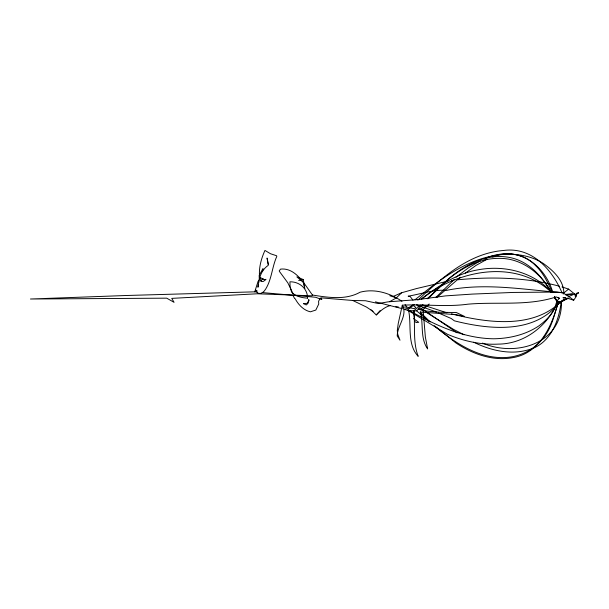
<?xml version="1.0" encoding="UTF-8"?>
<svg xmlns="http://www.w3.org/2000/svg" width="609" height="609" viewBox="0 0 609 609"><rect width="100%" height="100%" fill="white"/><g stroke="black" fill="none" stroke-linecap="round" stroke-linejoin="round"><path stroke-width="0.91" d="M258.772 282.698C259.404 276.022 262.426 269.247 268.272 265.326L267.062 258.018L268.333 264.177M413.93 312.957L414.006 310.62M258.795 280.3L257.942 287.227L258.437 284.51M561.46 301.31C562.708 343.773 515.785 357.43 482.503 343.08M402.305 305.2L398.225 323.585L397.296 330.558L397.738 334.227L399.984 340.218L397.22 335.985C397.235 325.571 408.053 315.241 402.305 305.2C424.427 303.998 445.955 307.202 467.948 304.18C497.317 301.622 527.706 306.281 556.184 296.933L559.412 298.281C555.416 301.326 556.162 306.632 553.49 310.43C549.95 316.589 544.758 321.537 539.094 325.739C525.773 334.752 509.581 338.535 493.648 338.779C462.711 338.383 434.187 324.582 407.809 309.676L414.28 304.667M262.532 271.568L263.012 268.44L259.168 275.458L259.312 279.767M563.995 299.042L561.155 302.072C558.765 322.252 549.6 344.861 527.653 350.008C509.535 355.077 490.192 350.282 473.695 342.205M576.221 295.997L577.043 292.998L578.55 292.548L578.344 293.424L576.609 293.82M401.97 301.31C389.905 293.02 374.543 288.331 360.056 292.229C345.592 300.321 328.175 297.527 312.486 295.038L311.884 295.822L257.348 293.774L171.746 298.38L174.083 302.346L166.721 298.166L30.45 299.011L126.451 295.494L254.745 291.833L258.132 281.191M260.325 277.552L261.154 281.472L262.989 281.548C263.53 281.571 267.328 278.26 265.417 279.668L263.636 279.485L260.104 277.384M560.508 303.115L561.003 301.661M554.403 296.591L558.011 302.97C551.693 326.645 539.391 353.7 512.078 357.772C492.239 361.236 472.219 353.821 455.89 342.928L434.948 326.188M554.548 298.227L558.339 302.14C554.205 314.762 551.739 328.693 542.436 339.007C534.489 348.736 522.857 355.207 510.449 357.041C481.445 361.015 455.38 343.278 434.141 325.724M563.249 294.086L563.835 292.899L568.608 289.108L574.18 293.652M320.212 298.166L318.591 301.28L318.72 304.074L315.835 310.057L310.4 311.816C303.564 310.308 298.372 304.69 295.167 298.745M556.786 304.843L558.011 302.97L561.155 302.072L568.113 298.098L561.978 300.8L568.973 298.151M565.533 297.527L562.96 297.732L568.471 298.577L573.693 300.229L576.183 296.583L574.873 293.934L568.083 296.758M454.329 279.386L436.036 297.299M370.706 309.555L376.271 314.952L380.092 310.613M559.793 301.897C535.517 334.486 489.255 329.69 454.398 320.836L451.178 318.484L438.244 312.897M412.887 304.896L407.809 308.352L404.17 309.281L408.662 310.628L416.663 310.856L422.258 304.919M428.15 298.676L440.041 286.755M417.858 300.13C442.012 277.773 468.93 253.192 503.422 250.497C531.863 246.5 552.066 269.429 562.16 293.089M561.704 300.945C533.339 329.629 486.751 322.831 451.376 313.856M420.857 305.063L413.8 310.757C415.429 325.861 412.666 341.961 418.185 356.326C406.911 344.351 411.654 325.602 408.662 310.628M376.271 314.952C380.267 311.062 384.591 306.989 390.125 305.604L402.541 308.733M389.699 301.683L396.429 297.847L401.613 292.762L416.487 288.575L447.988 281.13M427.168 298.813L449.297 278.382C463.266 267.206 480.181 258.3 498.497 258.376C521.281 257.759 541.013 273.205 551.533 292.487M429.178 303.982L427.807 305.307L419.791 309.227L418.581 309.174L423.08 310.674L431.096 311.511L440.071 312.265L456.438 312.562L464.256 316.292L455.509 314.594L420.081 312.044L430.121 321.91M437.049 297.306L460.29 277.24M260.66 280.962L263.179 278.64M442.065 284.814C460.282 267.366 485.114 251.723 511.354 257.851C529.427 262.045 542.353 276.684 550.993 292.305M456.012 277.262L468.222 267.975L480.212 260.888M419.791 309.227L422.966 309.463L428.766 304.744M414.973 299.803C439.728 279.668 466.806 258.642 499.586 254.859C514.529 253.085 530.279 255.171 543.167 263.362C552.896 270.35 563.683 279.988 563.835 292.899M465.329 273.129L475.888 265.494L487.139 259.175M421.519 299.232C438.297 285.948 456.704 273.411 478.24 269.779C504.534 264.9 533.697 271.941 551.716 292.533M421.222 299.027C457.42 270.297 515.031 258.117 551.693 292.564M257.006 290.371L254.745 291.833L257.485 292.092M393.307 296.385L401.613 292.762M484.018 259.023C500.628 250.977 522.629 251.426 535.737 265.775C543.426 273.03 547.91 282.896 552.393 292.29M492.651 256.952C519.705 245.655 545.573 266.734 552.766 292.335M298.676 280.521L303.274 279.561L304.774 288.597L303.495 282.515L296.849 276.874L303.274 279.561M558.339 302.14L557.73 302.247C547.483 325.845 524.692 343.963 498.299 344.115C480.935 345.021 463.289 341.055 447.486 334.288L407.946 310.369M451.49 280.582L453.309 280.338M457.762 279.79C491.669 276.562 526.389 277.384 559.443 286.207M565.632 294.421L572.78 293.728M569.369 294.436L572.125 294.33M402.496 307.119L406.667 307.065L414.196 308.679L415.977 307.515L413.168 305.452M565.472 294.779L568.821 294.908M262.243 292.579L315.576 297.253L321.301 299.4L321.864 299.4L320.928 297.839L352.771 300.481L365.507 300.739L378.288 303.548L388.131 301.836L417.873 299.598L445.666 295.875L472.363 294.086L513.098 292.442L556.938 292.046L562.686 292.739L568.935 296.499L573.693 300.229M395.743 306.73L398.271 306.875M562.32 292.708C524.09 289.686 485.571 282.553 447.31 290.204L446.96 290.409C434.05 289.199 420.956 294.094 408.167 296.164L410.306 296.705L413.001 300.229M554.632 296.659L556.527 300.975L561.155 302.072M375.426 301.866L390.125 305.604M446.892 312.775L422.471 304.858M562 286.923L568.608 289.108M389.79 295.7L396.429 297.847M352.771 300.481L366.542 307.103L373.104 311.443M436.645 312.158L416.548 304.736L418.292 306.456M464.058 334.79L453.454 329.332L426.285 312.348M457.054 332.796L422.966 309.463M413.481 318.583L418.741 322.336L416.137 322.504L414.737 321.445L413.937 313.764M557.996 297.299L559.412 298.281M416.663 310.856L429.094 321.544M556.527 300.975L558.011 302.97M405.099 304.622L406.645 306.951M312.486 295.038C304.675 284.707 295.845 267.458 280.604 269.102L279.219 270.822L279.47 271.492L287.844 282.865L293.051 293.705M554.403 297.002L557.258 301.493M292.868 295.327L294.634 298.509M255.574 289.503L256.381 291.498L258.292 293.332C263.316 294.634 266.08 288.597 267.831 285.027C271.957 275.862 272.672 265.554 276.813 256.381L276.593 255.757L270.495 253.732L264.953 250.428C261.017 259.076 258.307 269.155 259.822 278.739M420.385 311.838C423.666 324.079 419.966 337.957 427.625 348.927L425.356 337.005L423.141 310.4M574.873 293.934L575.315 296.476M303.434 303.64L306.266 304.949L307.941 303.434L308.74 299.537L309.098 300.473L307.195 303.312L303.434 303.64M307.583 298.113C301.851 297.831 295.502 296.492 291.544 292.038L290.067 286.321L289.937 281.807C299.255 281.579 307.568 288.445 307.583 298.113"/></g></svg>
